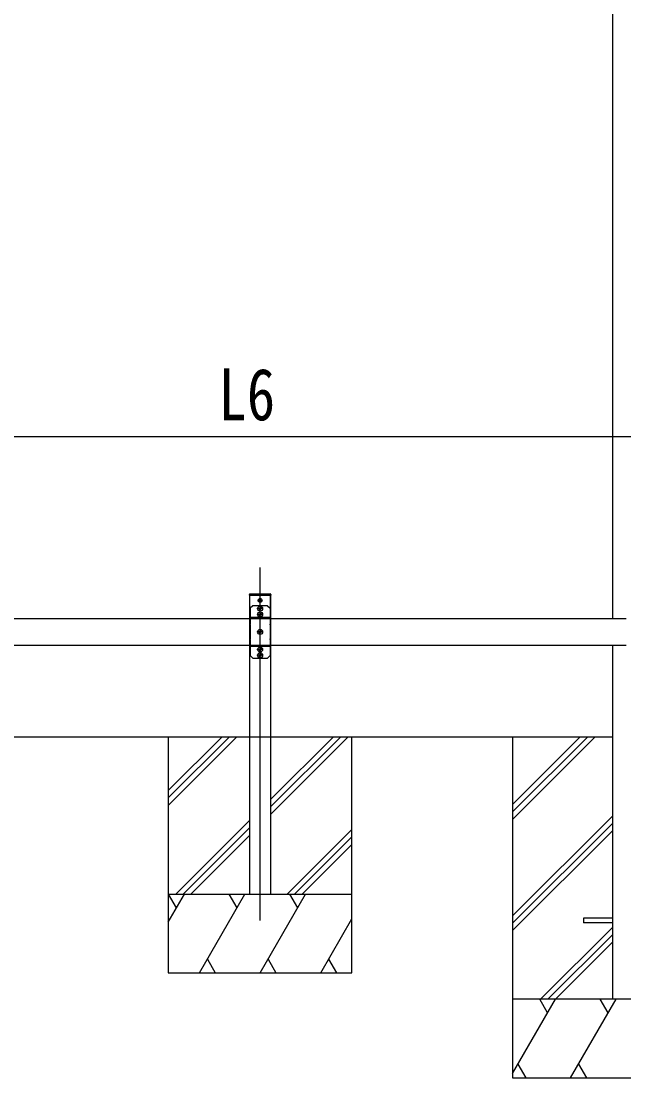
# Model space of a CAD drawing. Units: millimetres, scale not verified. Extents: x -13134 to 13134, y -8911 to 8914.
# Drawn here: x -4178 to -3030, y -4842 to -2828 of the extents above; entities that cross this region are included whole.
import ezdxf
from ezdxf.enums import TextEntityAlignment as Align

# ---------------------------------------------------------------- set-up
doc = ezdxf.new("R2010")
doc.units = ezdxf.units.MM
doc.header["$LTSCALE"] = 40
for name, color, linetype in [('0-4_YKK_12', 2, 'Continuous'), ('0-5_YKK_13', 4, 'Continuous'), ('0-6_YKK_A1', 4, 'Continuous'), ('0-7_YKK_D', 6, 'Continuous')]:
    doc.layers.add(name, color=color, linetype=linetype)
doc.styles.add('ＭＳ ゴシック', font='')
doc.styles.get('ＭＳ ゴシック').set_extended_font_data('MS Gothic')

msp = doc.modelspace()

# ---------------------------------------------------------------- linework, layer by layer
at = {"layer": '0-4_YKK_12'}
for p, q in [((-3722.63, -4541.88), (-3722.63, -3869.38)), ((-3716.9, -3947.38), (-3728.37, -3947.38)), ((-3726.78, -3931.88), (-3718.48, -3931.88)), ((-3722.63, -3936.03), (-3722.63, -3927.73)), ((-3722.63, -3953.12), (-3722.63, -3941.65)), ((-3716.9, -3958.38), (-3728.37, -3958.38)), ((-3722.63, -3964.12), (-3722.63, -3952.65)), ((-3722.63, -3997.62), (-3722.63, -3986.15)), ((-3716.9, -3991.88), (-3728.37, -3991.88)), ((-3716.9, -4025.38), (-3728.37, -4025.38)), ((-3722.63, -4031.12), (-3722.63, -4019.65)), ((-3716.9, -4036.38), (-3728.37, -4036.38)), ((-3722.63, -4042.12), (-3722.63, -4030.65))]:
    msp.add_line(p, q, dxfattribs=at)
at = {"layer": '0-5_YKK_13'}
for p, q in [((-3743.13, -3921.88), (-3743.04, -3920.32)), ((-3742.13, -3921.88), (-3743.13, -3921.88)), ((-3742.13, -3921.88), (-3703.13, -3921.88)), ((-3742.04, -3919.38), (-3703.23, -3919.38)), ((-3736.63, -3941.88), (-3741.63, -3946.88)), ((-3741.63, -3946.88), (-3741.63, -3977.17)), ((-3723.35, -3941.88), (-3736.63, -3941.88)), ((-3725, -3946.79), (-3723.97, -3946.77)), ((-3724.68, -3931.53), (-3724.68, -3932.23)), ((-3724.68, -3931.53), (-3723.48, -3931.53)), ((-3724.68, -3932.23), (-3723.48, -3932.23)), ((-3723.97, -3946.77), (-3723.36, -3946.65)), ((-3723.24, -3946.04), (-3723.36, -3946.65)), ((-3723.22, -3945), (-3723.24, -3946.04)), ((-3722.98, -3929.83), (-3722.28, -3929.83)), ((-3722.98, -3929.83), (-3722.98, -3931.03)), ((-3722.98, -3932.73), (-3722.98, -3933.93)), ((-3722.98, -3933.93), (-3722.28, -3933.93)), ((-3722.28, -3929.83), (-3722.28, -3931.03)), ((-3722.28, -3932.73), (-3722.28, -3933.93)), ((-3722.04, -3945), (-3722.02, -3946.04)), ((-3722.02, -3946.04), (-3721.9, -3946.65)), ((-3708.63, -3941.88), (-3721.92, -3941.88)), ((-3721.29, -3946.77), (-3721.9, -3946.65)), ((-3721.78, -3931.53), (-3720.58, -3931.53)), ((-3721.78, -3932.23), (-3720.58, -3932.23)), ((-3720.25, -3946.79), (-3721.29, -3946.77)), ((-3720.58, -3931.53), (-3720.58, -3932.23)), ((-3708.63, -3941.88), (-3703.63, -3946.88)), ((-3703.63, -3946.88), (-3703.63, -3977.17)), ((-3703.63, -3964.28), (-3741.63, -3964.28)), ((-3725.01, -3947.97), (-3723.97, -3947.99)), ((-3725.01, -3958.97), (-3723.97, -3958.99)), ((-3725, -3957.79), (-3723.97, -3957.77)), ((-3723.97, -3947.99), (-3723.36, -3948.11)), ((-3723.97, -3957.77), (-3723.36, -3957.65)), ((-3723.97, -3958.99), (-3723.36, -3959.11)), ((-3723.24, -3948.72), (-3723.36, -3948.11)), ((-3723.24, -3957.04), (-3723.36, -3957.65)), ((-3723.24, -3959.72), (-3723.36, -3959.11)), ((-3723.22, -3949.76), (-3723.24, -3948.72)), ((-3723.22, -3956), (-3723.24, -3957.04)), ((-3723.22, -3960.76), (-3723.24, -3959.72)), ((-3722.04, -3949.76), (-3722.02, -3948.72)), ((-3722.04, -3956), (-3722.02, -3957.04)), ((-3722.04, -3960.76), (-3722.02, -3959.72)), ((-3722.02, -3948.72), (-3721.9, -3948.11)), ((-3722.02, -3957.04), (-3721.9, -3957.65)), ((-3722.02, -3959.72), (-3721.9, -3959.11)), ((-3721.29, -3947.99), (-3721.9, -3948.11)), ((-3721.29, -3957.77), (-3721.9, -3957.65)), ((-3721.29, -3958.99), (-3721.9, -3959.11)), ((-3720.25, -3947.97), (-3721.29, -3947.99)), ((-3720.25, -3957.79), (-3721.29, -3957.77)), ((-3720.25, -3958.97), (-3721.29, -3958.99)), ((-3741.63, -3978.6), (-3741.63, -4005.17)), ((-3703.63, -3978.6), (-3703.63, -4005.17)), ((-3741.63, -4006.6), (-3741.63, -4036.88)), ((-3725.01, -3992.47), (-3723.97, -3992.49)), ((-3725, -3991.29), (-3723.97, -3991.27)), ((-3723.97, -3991.27), (-3723.36, -3991.15)), ((-3723.97, -3992.49), (-3723.36, -3992.61)), ((-3723.24, -3990.54), (-3723.36, -3991.15)), ((-3723.24, -3993.22), (-3723.36, -3992.61)), ((-3723.22, -3989.5), (-3723.24, -3990.54)), ((-3723.22, -3994.26), (-3723.24, -3993.22)), ((-3722.04, -3989.5), (-3722.02, -3990.54)), ((-3722.04, -3994.26), (-3722.02, -3993.22)), ((-3722.02, -3990.54), (-3721.9, -3991.15)), ((-3722.02, -3993.22), (-3721.9, -3992.61)), ((-3721.29, -3991.27), (-3721.9, -3991.15)), ((-3721.29, -3992.49), (-3721.9, -3992.61)), ((-3720.25, -3991.29), (-3721.29, -3991.27)), ((-3720.25, -3992.47), (-3721.29, -3992.49)), ((-3703.63, -4006.6), (-3703.63, -4036.88)), ((-3703.63, -4019.48), (-3741.63, -4019.48)), ((-3725.01, -4025.97), (-3723.97, -4025.99)), ((-3725, -4024.79), (-3723.97, -4024.77)), ((-3723.97, -4024.77), (-3723.36, -4024.65)), ((-3723.97, -4025.99), (-3723.36, -4026.11)), ((-3723.24, -4024.04), (-3723.36, -4024.65)), ((-3723.24, -4026.72), (-3723.36, -4026.11)), ((-3723.22, -4023), (-3723.24, -4024.04)), ((-3723.22, -4027.76), (-3723.24, -4026.72)), ((-3722.04, -4023), (-3722.02, -4024.04)), ((-3722.04, -4027.76), (-3722.02, -4026.72)), ((-3722.02, -4024.04), (-3721.9, -4024.65)), ((-3722.02, -4026.72), (-3721.9, -4026.11)), ((-3721.29, -4024.77), (-3721.9, -4024.65)), ((-3721.29, -4025.99), (-3721.9, -4026.11)), ((-3720.25, -4024.79), (-3721.29, -4024.77)), ((-3720.25, -4025.97), (-3721.29, -4025.99)), ((-3736.63, -4041.88), (-3741.63, -4036.88)), ((-3736.63, -4041.88), (-3723.35, -4041.88)), ((-3725.01, -4036.97), (-3723.97, -4036.99)), ((-3725, -4035.79), (-3723.97, -4035.77)), ((-3723.97, -4035.77), (-3723.36, -4035.65)), ((-3723.97, -4036.99), (-3723.36, -4037.11)), ((-3723.24, -4035.04), (-3723.36, -4035.65)), ((-3723.24, -4037.72), (-3723.36, -4037.11)), ((-3723.22, -4034), (-3723.24, -4035.04)), ((-3723.22, -4038.76), (-3723.24, -4037.72)), ((-3722.04, -4034), (-3722.02, -4035.04)), ((-3722.04, -4038.76), (-3722.02, -4037.72)), ((-3722.02, -4035.04), (-3721.9, -4035.65)), ((-3722.02, -4037.72), (-3721.9, -4037.11)), ((-3721.92, -4041.88), (-3708.63, -4041.88)), ((-3721.29, -4035.77), (-3721.9, -4035.65)), ((-3721.29, -4036.99), (-3721.9, -4037.11)), ((-3720.25, -4035.79), (-3721.29, -4035.77)), ((-3720.25, -4036.97), (-3721.29, -4036.99)), ((-3708.63, -4041.88), (-3703.63, -4036.88)), ((-3106.63, -4537.38), (-3106.63, -4546.38)), ((-3051.63, -4537.38), (-3106.63, -4537.38)), ((-3051.63, -4546.38), (-3106.63, -4546.38))]:
    msp.add_line(p, q, dxfattribs=at)
msp.add_lwpolyline([(-3702.23, -3920.32), (-3702.13, -3921.88), (-3703.13, -3921.88)], dxfattribs=at)
for centre, radius in [((-3722.63, -3947.38), 4.74), ((-3722.63, -3931.88), 3.75), ((-3722.63, -3958.38), 4.74), ((-3722.63, -3991.88), 4.74), ((-3722.63, -4025.38), 4.74), ((-3722.63, -4036.38), 4.74)]:
    msp.add_circle(centre, radius, dxfattribs=at)
for centre, radius, start, end in [((-3742.04, -3920.38), 1, 90, 176.5), ((-3703.23, -3920.38), 1, 3.5, 90), ((-3722.63, -3947.38), 2.45, 165.9892, 194.0108), ((-3723.48, -3931.03), 0.5, 270, 0), ((-3723.48, -3932.73), 0.5, 0, 90), ((-3722.63, -3941.18), 1, 224.427, 315.573), ((-3722.63, -3947.38), 2.45, 75.9892, 104.0108), ((-3721.78, -3931.03), 0.5, 180, 270), ((-3721.78, -3932.73), 0.5, 90, 180), ((-3722.63, -3947.38), 2.45, 345.9892, 14.0108), ((-3722.63, -3958.38), 2.45, 165.9892, 194.0108), ((-3722.63, -3947.38), 2.45, 255.9892, 284.0108), ((-3722.63, -3958.38), 2.45, 75.9892, 104.0108), ((-3722.63, -3958.38), 2.45, 255.9892, 284.0108), ((-3722.63, -3958.38), 2.45, 345.9892, 14.0108), ((-3742.33, -3977.88), 1, 314.427, 45.573), ((-3702.93, -3977.88), 1, 134.427, 225.573), ((-3742.33, -4005.88), 1, 314.427, 45.573), ((-3722.63, -3991.88), 2.45, 165.9892, 194.0108), ((-3722.63, -3991.88), 2.45, 75.9892, 104.0108), ((-3722.63, -3991.88), 2.45, 255.9892, 284.0108), ((-3722.63, -3991.88), 2.45, 345.9892, 14.0108), ((-3702.93, -4005.88), 1, 134.427, 225.573), ((-3722.63, -4025.38), 2.45, 165.9892, 194.0108), ((-3722.63, -4025.38), 2.45, 75.9892, 104.0108), ((-3722.63, -4025.38), 2.45, 255.9892, 284.0108), ((-3722.63, -4025.38), 2.45, 345.9892, 14.0108), ((-3722.63, -4036.38), 2.45, 165.9892, 194.0108), ((-3722.63, -4042.58), 1, 44.427, 135.573), ((-3722.63, -4036.38), 2.45, 75.9892, 104.0108), ((-3722.63, -4036.38), 2.45, 255.9892, 284.0108), ((-3722.63, -4036.38), 2.45, 345.9892, 14.0108)]:
    msp.add_arc(centre, radius, start, end, dxfattribs=at)
at = {"layer": '0-6_YKK_A1'}
for p, q in [((-3051.63, -2062.88), (-3051.63, -3966.88)), ((-3742.63, -3921.88), (-3702.63, -3921.88)), ((-3742.63, -3921.88), (-3742.63, -4491.88)), ((-3702.63, -3947.22), (-3702.63, -3921.88)), ((-3702.63, -3921.88), (-3702.63, -4491.88)), ((-3025.43, -3966.88), (-4419.43, -3966.88)), ((-4419.43, -4016.88), (-3025.43, -4016.88)), ((-3051.63, -4016.88), (-3051.63, -4691.88)), ((-4393.63, -4191.88), (-3051.63, -4191.88)), ((-3897.63, -4191.88), (-3897.63, -4641.88)), ((-3897.63, -4294.23), (-3795.28, -4191.88)), ((-3897.63, -4308.37), (-3781.14, -4191.88)), ((-3897.63, -4322.51), (-3767, -4191.88)), ((-3702.63, -4339.64), (-3554.87, -4191.88)), ((-3702.63, -4325.5), (-3569.01, -4191.88)), ((-3702.63, -4311.36), (-3583.15, -4191.88)), ((-3547.63, -4641.88), (-3547.63, -4191.88)), ((-3241.63, -4191.88), (-3241.63, -4841.88)), ((-3241.63, -4320.86), (-3112.65, -4191.88)), ((-3241.63, -4335), (-3098.51, -4191.88)), ((-3241.63, -4349.14), (-3084.37, -4191.88)), ((-3241.63, -4532.99), (-3051.63, -4342.99)), ((-3883.15, -4491.88), (-3742.63, -4351.36)), ((-3869.01, -4491.88), (-3742.63, -4365.5)), ((-3671.02, -4491.88), (-3547.63, -4368.49)), ((-3241.63, -4547.13), (-3051.63, -4357.13)), ((-3854.87, -4491.88), (-3742.63, -4379.65)), ((-3656.88, -4491.88), (-3547.63, -4382.64)), ((-3241.63, -4561.28), (-3051.63, -4371.28)), ((-3642.74, -4491.88), (-3547.63, -4396.78)), ((-3897.63, -4545), (-3866.97, -4491.88)), ((-3897.63, -4491.88), (-3547.63, -4491.88)), ((-3881.97, -4517.86), (-3896.97, -4491.88)), ((-3838.1, -4641.88), (-3751.5, -4491.88)), ((-3766.5, -4517.86), (-3781.5, -4491.88)), ((-3742.63, -4491.88), (-3702.63, -4491.88)), ((-3722.63, -4641.88), (-3636.03, -4491.88)), ((-3651.03, -4517.86), (-3666.03, -4491.88)), ((-3607.16, -4641.88), (-3547.63, -4538.78)), ((-3188.39, -4691.88), (-3051.63, -4555.12)), ((-3174.25, -4691.88), (-3051.63, -4569.27)), ((-3160.11, -4691.88), (-3051.63, -4583.41)), ((-3823.1, -4615.9), (-3808.1, -4641.88)), ((-3707.63, -4615.9), (-3692.63, -4641.88)), ((-3592.16, -4615.9), (-3577.16, -4641.88)), ((-3897.63, -4641.88), (-3547.63, -4641.88)), ((-2771.63, -4691.88), (-3241.63, -4691.88)), ((-3241.63, -4833.25), (-3160.01, -4691.88)), ((-3175.01, -4717.86), (-3190.02, -4691.88)), ((-3131.15, -4841.88), (-3044.54, -4691.88)), ((-3059.54, -4717.86), (-3074.54, -4691.88)), ((-3231.62, -4815.9), (-3216.62, -4841.88)), ((-3116.15, -4815.9), (-3101.15, -4841.88)), ((-3241.63, -4841.88), (-2771.63, -4841.88))]:
    msp.add_line(p, q, dxfattribs=at)
at = {"layer": '0-7_YKK_D'}
msp.add_line((-5149.63, -3619.38), (-2295.63, -3619.38), dxfattribs=at)

# ---------------------------------------------------------------- texts
at = {"layer": '0-7_YKK_D', "style": 'ＭＳ ゴシック', "width": 0.8}
msp.add_text('L6', height=98.97, dxfattribs=at).set_placement((-3801.83, -3618.18), align=Align.BOTTOM_LEFT)

doc.saveas('drawing.dxf')
